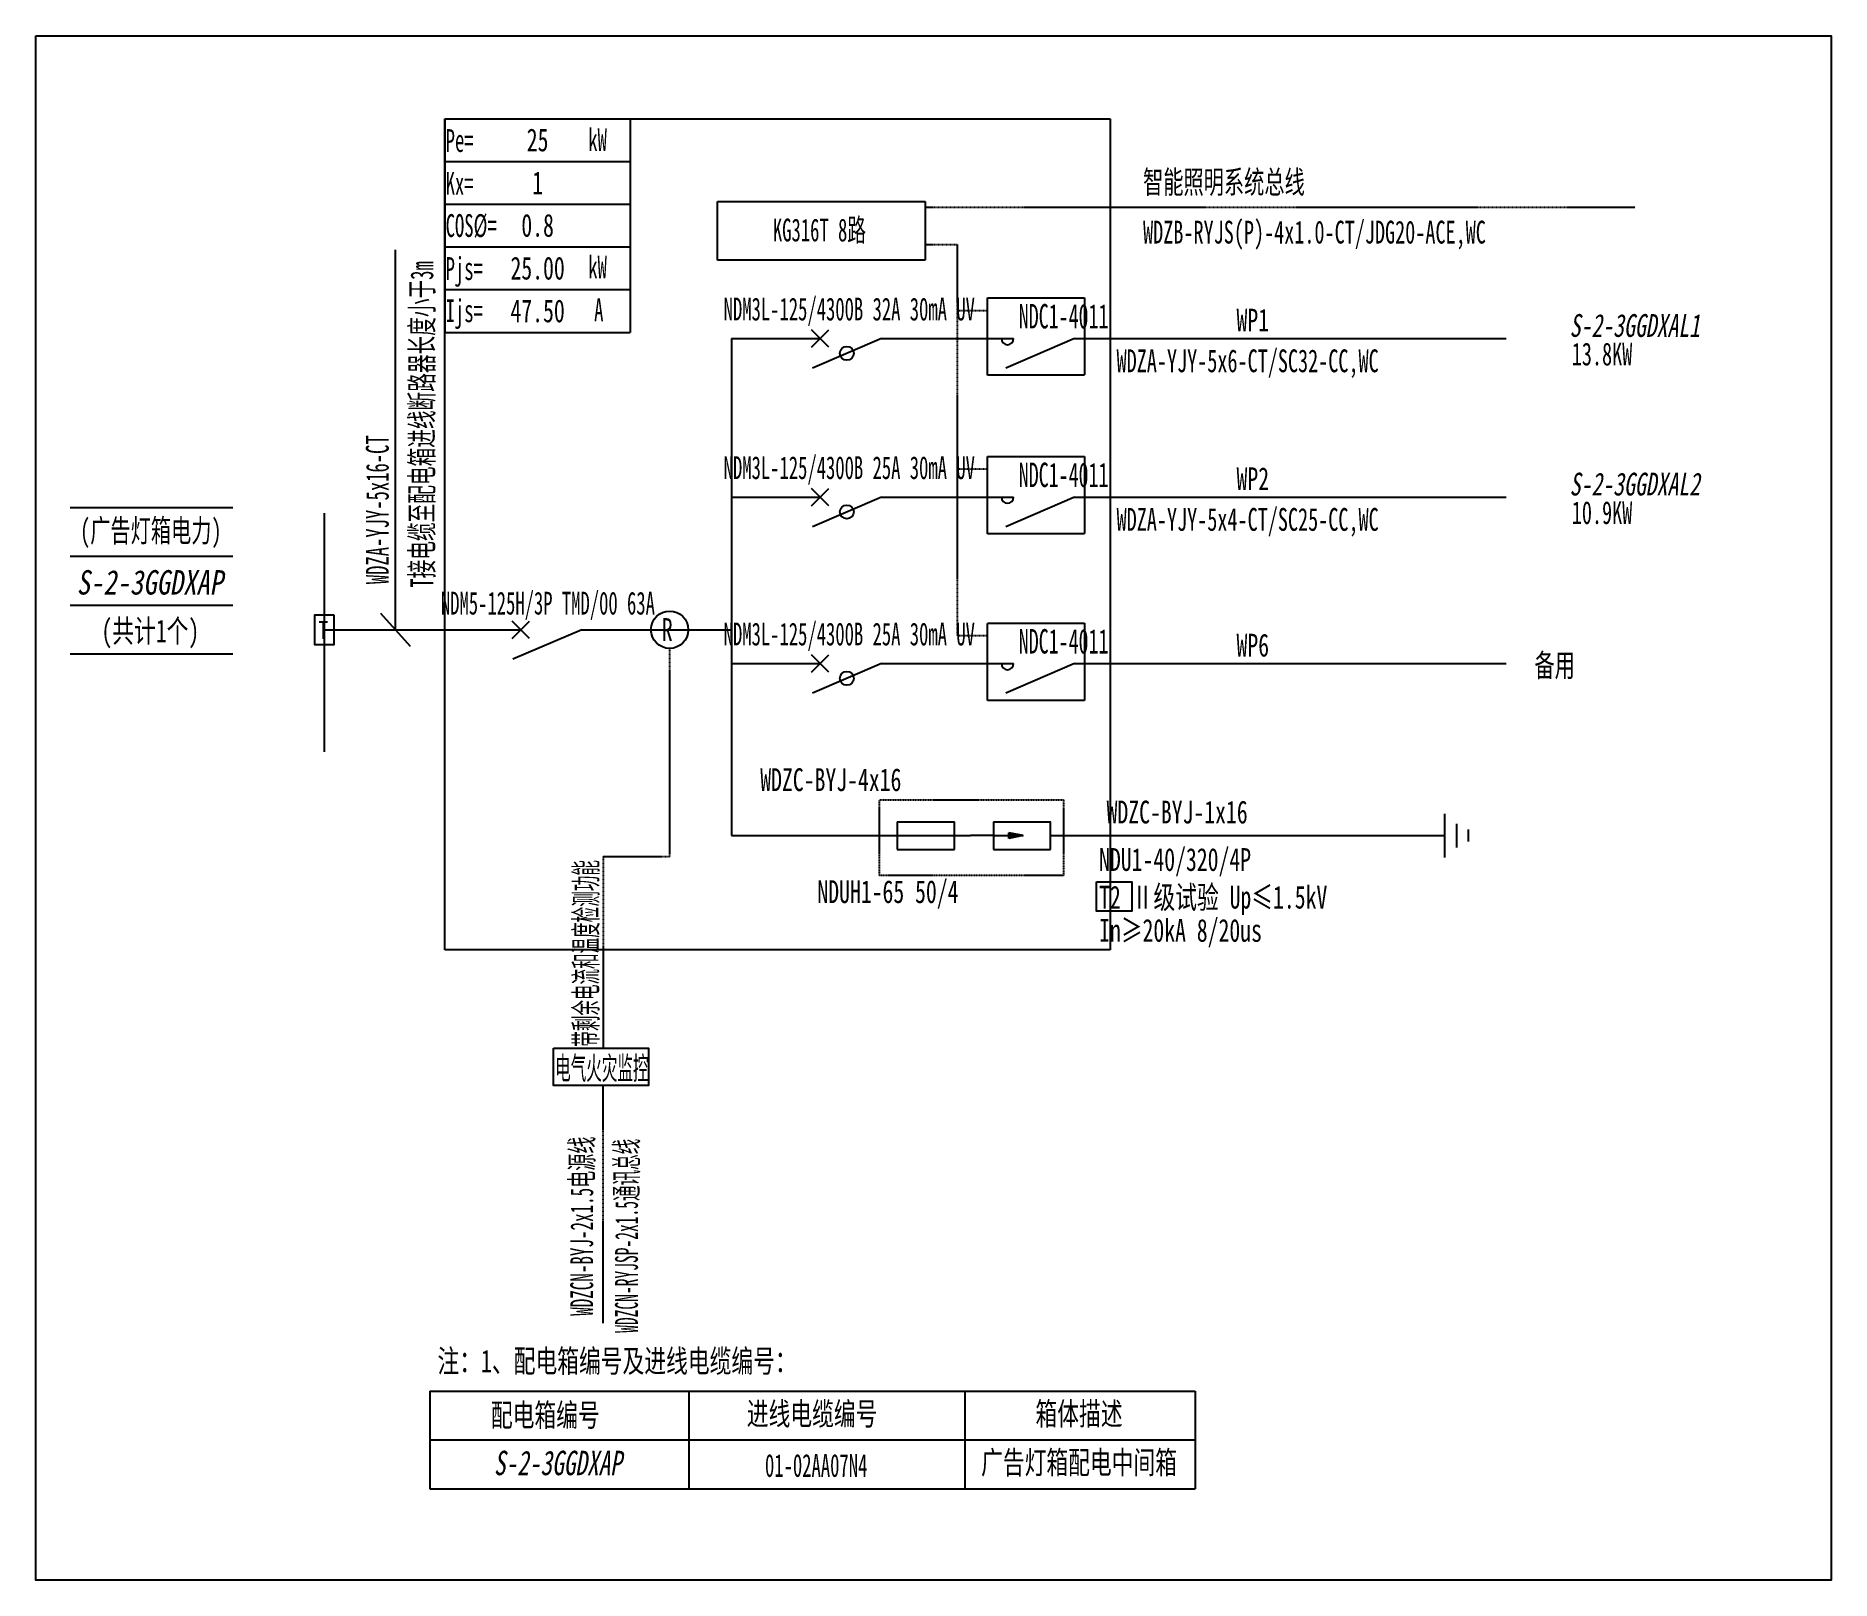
# Model space of a CAD drawing. Extents: x 376974 to 379399, y 341445 to 343530.
import ezdxf
from ezdxf.enums import TextEntityAlignment as Align

# ---------------------------------------------------------------- set-up
doc = ezdxf.new("R2010")
doc.units = 0
doc.header["$MEASUREMENT"] = 0
for name, pattern in [('DASHDOT', [1, 0.5, -0.25, 0, -0.25]), ('DASHDOT2', [0.5, 0.25, -0.125, 0, -0.125]), ('DASHDOTX2', [2, 1, -0.5, 0, -0.5]), ('DASHED', [0.75, 0.5, -0.25]), ('DASHED2', [0.375, 0.25, -0.125])]:
    doc.linetypes.add(name, pattern=pattern)
for name, color, linetype in [('D_E_Eqpm(强电设备)', 100, 'Continuous'), ('D_E_Eqpm（强电设备）', 100, 'Continuous'), ('D_E_Text(强电文字)', 51, 'Continuous'), ('D_E_Text（强电文字）', 51, 'Continuous'), ('D_E_Tray（强电普通桥架）', 51, 'Continuous'), ('D_E_Wire（强电线缆）', 10, 'Continuous'), ('D_El_Eqpm（弱电设备）', 100, 'Continuous'), ('D_El_Text（弱电文字）', 51, 'Continuous'), ('D_T_TableDim（表格尺寸）', 255, 'Continuous'), ('DQ-漏电火灾', 80, 'Continuous'), ('DQ_Eqpm', 100, 'Continuous'), ('E_E_Text（强电文字）', 51, 'Continuous'), ('系统图', 220, 'Continuous')]:
    doc.layers.add(name, color=color, linetype=linetype)
doc.styles.add('$1$电气', font='', dxfattribs={"width": 0.7})
doc.styles.add('电气', font='', dxfattribs={"width": 0.7})
doc.styles.add('电气箱', font='simhei.ttf', dxfattribs={"width": 0.8, "oblique": 10})
doc.styles.get('$1$电气').set_extended_font_data('SimSun')
doc.styles.get('电气').set_extended_font_data('SimSun')

# ---------------------------------------------------------------- blocks, each defined once
blk = doc.blocks.new('T接箱')
at = {"layer": 'DQ_Eqpm'}
blk.add_lwpolyline([(313, 172), (73, 172), (73, -188), (313, -188)], close=True, dxfattribs=at)
at = {"layer": 'DQ_Eqpm', "color": 51, "style": '电气', "width": 0.8}
blk.add_text('T', height=220, dxfattribs=at).set_placement((120, -121))

msp = doc.modelspace()

# ---------------------------------------------------------------- linework, layer by layer
at = {"linetype": 'DASHED'}
for p, q in [((377527, 343418.7, 0), (378425.2, 343418.7, 0)), ((377527, 342296.2, 0), (377527, 343418.7, 0)), ((378425.2, 343418.7, 0), (378425.2, 342296.2, 0)), ((378259.5, 343176.6, 0), (378390.9, 343176.6, 0)), ((378259.5, 343072.1, 0), (378259.5, 343176.6, 0)), ((378390.9, 343176.6, 0), (378390.9, 343072.1, 0)), ((378390.9, 343072.1, 0), (378259.5, 343072.1, 0)), ((378259.5, 342857.9, 0), (378259.5, 342962.4, 0)), ((378259.5, 342962.4, 0), (378390.9, 342962.4, 0)), ((378390.9, 342962.4, 0), (378390.9, 342857.9, 0)), ((378390.9, 342857.9, 0), (378259.5, 342857.9, 0)), ((378259.5, 342737.6, 0), (378390.9, 342737.6, 0)), ((378259.5, 342633.1, 0), (378259.5, 342737.6, 0)), ((378390.9, 342737.6, 0), (378390.9, 342633.1, 0)), ((378390.9, 342633.1, 0), (378259.5, 342633.1, 0)), ((378425.2, 342296.2, 0), (377527, 342296.2, 0))]:
    msp.add_line(p, q, dxfattribs=at)
at = {"linetype": 'DASHED2', "elevation": 0}
msp.add_lwpolyline([(378113.7, 342499), (378362.1, 342499), (378362.1, 342396.6), (378113.7, 342396.6)], close=True, dxfattribs=at)
at = {"layer": 'D_E_Eqpm(强电设备)', "color": 100}
for p, q in [((378377.4, 343121.7, 0), (378284.3, 343081.8, 0)), ((378377.4, 342907.5, 0), (378284.3, 342867.6, 0)), ((377617.7, 342716.8, 0), (377641.1, 342740.1, 0)), ((377641.1, 342716.8, 0), (377617.7, 342740.1, 0)), ((377711.9, 342728.5, 0), (377618.8, 342688.6, 0)), ((378377.4, 342682.8, 0), (378284.3, 342642.9, 0))]:
    msp.add_line(p, q, dxfattribs=at)
at = {"layer": 'D_E_Eqpm(强电设备)'}
for p, q in [((378137.9, 342469.2, 0), (378215.3, 342469.2, 0)), ((378137.9, 342469.2, 0), (378137.9, 342431.7, 0)), ((378215, 342431.7, 0), (378215, 342469.2, 0)), ((378267.8, 342469.2, 0), (378345.1, 342469.2, 0)), ((378267.8, 342469.2, 0), (378267.8, 342431.7, 0)), ((378344.9, 342431.7, 0), (378344.9, 342469.2, 0)), ((378267.8, 342450.5, 0), (378236.6, 342450.5, 0)), ((378267.8, 342450.5, 0), (378307.9, 342450.5, 0)), ((378307.9, 342450.5, 0), (378288.5, 342454.4, 0)), ((378288.5, 342446.5, 0), (378288.5, 342454.4, 0)), ((378307.9, 342450.5, 0), (378288.5, 342446.5, 0)), ((378137.9, 342431.7, 0), (378215, 342431.7, 0)), ((378267.8, 342431.7, 0), (378344.9, 342431.7, 0))]:
    msp.add_line(p, q, dxfattribs=at)
at = {"layer": 'D_E_Eqpm(强电设备)', "color": 100}
for centre in [(378286.7, 343121.7, 0), (378286.7, 342907.5, 0), (378286.7, 342682.8, 0)]:
    msp.add_arc(centre, 8.25, 180, 0, dxfattribs=at)
at = {"layer": 'D_E_Eqpm(强电设备)'}
msp.add_solid([(378288.5, 342446.5, 0), (378307.9, 342450.5, 0), (378288.5, 342454.4, 0)], dxfattribs=at)
at = {"layer": 'D_E_Eqpm（强电设备）'}
for p, q in [((377894.9, 343306.7, 0), (378175.7, 343306.7, 0)), ((377894.9, 343227.7, 0), (377894.9, 343306.7, 0)), ((378175.7, 343306.7, 0), (378175.7, 343227.7, 0)), ((378175.7, 343227.7, 0), (377894.9, 343227.7, 0)), ((378022.1, 343110.1, 0), (378045.4, 343133.4, 0)), ((378045.4, 343110.1, 0), (378022.1, 343133.4, 0)), ((378116.3, 343121.7, 0), (378023.2, 343081.8, 0)), ((378022.1, 342895.9, 0), (378045.4, 342919.2, 0)), ((378045.4, 342895.9, 0), (378022.1, 342919.2, 0)), ((378116.3, 342907.5, 0), (378023.2, 342867.6, 0)), ((378022.1, 342671.1, 0), (378045.4, 342694.4, 0)), ((378045.4, 342671.1, 0), (378022.1, 342694.4, 0)), ((378116.3, 342682.8, 0), (378023.2, 342642.9, 0))]:
    msp.add_line(p, q, dxfattribs=at)
for centre in [(378069.7, 343101.8, 0), (378069.7, 342887.6, 0), (378069.7, 342662.8, 0)]:
    msp.add_circle(centre, 9.36, dxfattribs=at)
at = {"layer": 'D_E_Text（强电文字）'}
for p, q in [((377527, 343418.7, 0), (377777.2, 343418.7, 0)), ((377527, 343418.7, 0), (377527, 343130, 0)), ((377777.2, 343418.7, 0), (377777.2, 343130, 0)), ((377527, 343361, 0), (377777.2, 343361, 0)), ((377527, 343303.2, 0), (377777.2, 343303.2, 0)), ((377460, 342728.5, 0), (377460, 343241.7, 0)), ((377527, 343245.5, 0), (377777.2, 343245.5, 0)), ((377527, 343187.8, 0), (377777.2, 343187.8, 0)), ((377527, 343130, 0), (377777.2, 343130, 0)), ((377439.9, 342750.8, 0), (377480.1, 342706.1, 0))]:
    msp.add_line(p, q, dxfattribs=at)
at = {"layer": 'D_E_Text（强电文字）', "elevation": 0}
msp.add_lwpolyline([(378407, 342388), (378454.8, 342388), (378454.8, 342348.6), (378407, 342348.6)], close=True, dxfattribs=at)
at = {"layer": 'D_E_Wire（强电线缆）', "linetype": 'DASHDOT2'}
for p, q in [((378175.7, 343299.3, 0), (379134.6, 343299.3, 0)), ((378175.7, 343249, 0), (378218.5, 343249, 0)), ((378218.5, 343249, 0), (378218.5, 342720.4, 0)), ((378259.5, 343159.4, 0), (378218.5, 343159.4, 0)), ((378259.5, 342945.2, 0), (378218.5, 342945.2, 0)), ((378259.5, 342720.4, 0), (378218.5, 342720.4, 0))]:
    msp.add_line(p, q, dxfattribs=at)
at = {"layer": 'D_E_Wire（强电线缆）'}
for p, q in [((377914, 343121.7, 0), (378033.8, 343121.7, 0)), ((377914, 343121.7, 0), (377914, 342450.5, 0)), ((378116.3, 343121.7, 0), (378294.9, 343121.7, 0)), ((378377.4, 343121.7, 0), (378960.2, 343121.7, 0)), ((377914, 342907.5, 0), (378033.8, 342907.5, 0)), ((378116.3, 342907.5, 0), (378294.9, 342907.5, 0)), ((378377.4, 342907.5, 0), (378960.2, 342907.5, 0)), ((377364.1, 342563.4, 0), (377364.1, 342885.8, 0)), ((377364.1, 342728.5, 0), (377629.4, 342728.5, 0)), ((377711.9, 342728.5, 0), (377914, 342728.5, 0)), ((377914, 342682.8, 0), (378033.8, 342682.8, 0)), ((378116.3, 342682.8, 0), (378294.9, 342682.8, 0)), ((378377.4, 342682.8, 0), (378960.2, 342682.8, 0)), ((378877.4, 342421.1, 0), (378877.4, 342479.9, 0)), ((378893.4, 342434.5, 0), (378893.4, 342466.5, 0)), ((377914, 342450.5, 0), (378236.6, 342450.5, 0)), ((378344.9, 342450.5, 0), (378877.4, 342450.5, 0)), ((378909.4, 342442.4, 0), (378909.4, 342458.5, 0))]:
    msp.add_line(p, q, dxfattribs=at)
at = {"layer": 'D_El_Eqpm（弱电设备）', "color": 3}
msp.add_line((377801.8, 342113.1, 0), (377673.4, 342113.1, 0), dxfattribs=at)
at = {"layer": 'D_El_Eqpm（弱电设备）', "color": 3, "elevation": 0}
msp.add_lwpolyline([(377673.4, 342163.5), (377801.8, 342163.5), (377801.8, 342113.1), (377673.4, 342113.1)], close=True, dxfattribs=at)
at = {"layer": 'D_T_TableDim（表格尺寸）', "color": 255}
for p, q in [((377020.6, 342893.8, 0), (377240.5, 342893.8, 0)), ((377020.6, 342827.8, 0), (377240.5, 342827.8, 0)), ((377020.6, 342761.8, 0), (377240.5, 342761.8, 0)), ((377020.6, 342695.8, 0), (377240.5, 342695.8, 0))]:
    msp.add_line(p, q, dxfattribs=at)
at = {"layer": 'D_T_TableDim（表格尺寸）', "ltscale": 3.5}
for p, q in [((377506.6, 341700.2, 0), (378540.2, 341700.2, 0)), ((377506.6, 341700.2, 0), (377506.6, 341568.3, 0)), ((377856.1, 341700.2, 0), (377856.1, 341568.3, 0)), ((378229.2, 341700.2, 0), (378229.2, 341568.3, 0)), ((378540.2, 341700.2, 0), (378540.2, 341568.3, 0)), ((377506.6, 341634.3, 0), (378540.2, 341634.3, 0)), ((377506.6, 341634.3, 0), (378540.2, 341634.3, 0)), ((377856.1, 341634.3, 0), (377856.1, 341568.3, 0)), ((378229.2, 341634.3, 0), (378229.2, 341568.3, 0)), ((377506.6, 341568.3, 0), (378540.2, 341568.3, 0))]:
    msp.add_line(p, q, dxfattribs=at)
at = {"layer": 'DQ-漏电火灾', "linetype": 'DASHDOT', "ltscale": 0.5}
for p, q in [((377830.4, 342703.3, 0), (377830.4, 342422.2, 0)), ((377740.4, 342422.2, 0), (377740.4, 342163.5, 0)), ((377740.4, 342422.2, 0), (377830.4, 342422.2, 0)), ((377740.4, 341791.8, 0), (377740.4, 342113.1, 0))]:
    msp.add_line(p, q, dxfattribs=at)
at = {"layer": 'DQ-漏电火灾', "color": 3}
msp.add_circle((377830.4, 342728.5, 0), 25.2, dxfattribs=at)
at = {"layer": '系统图', "ltscale": 9973.992009}
msp.add_lwpolyline([(376974.5, 343530.5), (379399, 343530.5), (379399, 341445), (376974.5, 341445)], close=True, dxfattribs=at)

# ---------------------------------------------------------------- block references
at = {"layer": 'D_E_Eqpm（强电设备）', "xscale": 0.1099697433545844, "yscale": 0.1099697433545844, "zscale": 0.1099697433545844}
msp.add_blockref('T接箱', (377342.9, 342729.4, 0), dxfattribs=at)

# ---------------------------------------------------------------- texts
at = {"layer": 'D_E_Text(强电文字)', "color": 51, "style": '电气', "width": 0.6}
for p in [(378301.9, 343135.4, 0), (378301.9, 342921.2, 0), (378301.9, 342696.4, 0)]:
    msp.add_text('NDC1-4011', height=32.99, dxfattribs=at).set_placement(p)
at = {"layer": 'D_E_Text(强电文字)', "style": '电气', "width": 0.7}
for s, p in [('WDZC-BYJ-4x16', (377952.8, 342510.6, 0)), ('WDZC-BYJ-1x16', (378420.5, 342466.9, 0)), ('T2 Ⅱ级试验 Up≤1.5kV ', (378410.4, 342351.9, 0)), ('In≥20kA 8/20us', (378410.4, 342307.1, 0))]:
    msp.add_text(s, height=30.792, dxfattribs=at).set_placement(p)
at = {"layer": 'D_E_Text(强电文字)', "color": 51, "true_color": 0xffff7f, "style": '电气', "width": 0.7}
msp.add_text('NDU1-40/320/4P', height=30.792, dxfattribs=at).set_placement((378410.4, 342402.8, 0))
at = {"layer": 'D_E_Text（强电文字）', "linetype": 'Continuous', "style": '电气', "width": 0.6}
for s, height, p in [('kW', 30.79, (377720.5, 343374.9, 0)), ('Pe=', 30.79, (377527.9, 343373.8, 0)), ('Kx=', 30.79, (377527.9, 343315.9, 0)), ('COS%%C=', 30.79, (377527.9, 343259, 0)), ('Pjs=', 30.79, (377527.9, 343200.9, 0)), ('kW', 30.79, (377720.5, 343202.9, 0)), ('Ijs=', 30.79, (377527.9, 343143.9, 0)), ('A', 30.8, (377728.4, 343145.1, 0))]:
    msp.add_text(s, height=height, dxfattribs=at).set_placement(p)
at = {"layer": 'D_E_Text（强电文字）'}
for s, height, style, width, p in [('智能照明系统总线', 30.79, '电气', 0.65, (378469.8, 343317.8, 0)), ('WDZB-RYJS(P)-4x1.0-CT/JDG20-ACE,WC', 30.792, '电气', 0.65, (378469.8, 343250.1, 0)), ('WP1', 30.79, '电气', 0.7, (378596, 343131.3, 0)), ('13.8KW', 30.79, '$1$电气', 0.65, (379048.8, 343085.5, 0)), ('WDZA-YJY-5x6-CT/SC32-CC,WC', 30.792, '电气', 0.65, (378434, 343076.3, 0)), ('WP2', 30.79, '电气', 0.7, (378596, 342917.1, 0)), ('10.9KW', 30.79, '$1$电气', 0.65, (379048.8, 342871.3, 0)), ('WDZA-YJY-5x4-CT/SC25-CC,WC', 30.792, '电气', 0.65, (378434, 342862.1, 0)), ('WP6', 30.79, '电气', 0.7, (378596, 342692.3, 0)), ('备用', 30.79, '$1$电气', 0.65, (378998.4, 342665.1, 0)), ('注：1、配电箱编号及进线电缆编号：', 30.792, '电气', 0.7, (377516.9, 341725.5, 0))]:
    msp.add_text(s, height=height, dxfattribs=dict(at, style=style, width=width)).set_placement(p)
for s, height, style, width, p in [('KG316T 8路', 30.79, '电气', 0.6, (378032.7, 343269, 0)), ('NDM3L-125/4300B 32A 30mA UV', 30.792, '电气', 0.6, (378073, 343159.1, 0)), ('NDM3L-125/4300B 25A 30mA UV', 30.792, '电气', 0.6, (378073, 342944.9, 0)), ('(广告灯箱电力)', 30.79, '$1$电气', 0.65, (377129.7, 342860.6, 0)), ('NDM5-125H/3P TMD/00 63A', 30.792, '电气', 0.6, (377666, 342761.9, 0)), ('NDM3L-125/4300B 25A 30mA UV', 30.792, '电气', 0.6, (378073, 342720.2, 0)), ('电气火灾监控', 30.79, '电气', 0.5, (377738.8, 342137.2, 0)), ('配电箱编号', 30.79, '电气', 0.7, (377662.5, 341668.6, 0)), ('进线电缆编号', 30.79, '电气', 0.7, (378022.8, 341670.3, 0)), ('箱体描述', 30.79, '电气', 0.7, (378383.3, 341670.3, 0)), ('01-02AA07N4', 30.792, '电气', 0.6, (378028.3, 341599.6, 0)), ('广告灯箱配电中间箱', 30.79, '电气', 0.7, (378383.3, 341604.3, 0))]:
    msp.add_text(s, height=height, dxfattribs=dict(at, style=style, width=width)).set_placement(p, align=Align.MIDDLE)
at = {"layer": 'D_E_Text（强电文字）', "style": '电气', "width": 0.6}
for s, p in [('T接电缆至配电箱进线断路器长度小于3m', (377511.1, 342785.3, 0)), ('WDZA-YJY-5x16-CT', (377451, 342790, 0))]:
    msp.add_text(s, height=30.792, rotation=90, dxfattribs=at).set_placement(p)
at = {"layer": 'D_E_Text（强电文字）', "style": '$1$电气', "width": 0.7}
msp.add_text('(共计1个)', height=30.79, dxfattribs=at).set_placement((377129, 342711.5, 0), align=Align.CENTER)
at = {"layer": 'D_E_Text（强电文字）', "color": 51, "true_color": 0xffff7f, "style": '电气', "width": 0.7}
msp.add_text('NDUH1-65 50/4', height=30.792, dxfattribs=at).set_placement((378029.9, 342359.4, 0))
at = {"layer": 'D_E_Text（强电文字）', "style": '电气箱', "oblique": 10, "width": 0.7}
msp.add_text('S-2-3GGDXAP', height=32.991, dxfattribs=at).set_placement((377679.4, 341603.2, 0), align=Align.MIDDLE)
at = {"layer": 'D_E_Text（强电文字）', "width": 250.158, "attachment_point": 5, "style": '电气'}
for s, insert, char_height in [('25', (377652.1, 343389.8, 0), 30.79), ('1', (377652.1, 343332.1, 0), 30.8), ('0.8', (377652.1, 343274.4, 0), 30.79), ('{\\C200;25.00}', (377652.1, 343216.6, 0), 30.792), ('{\\C200;47.50}', (377652.1, 343158.9, 0), 30.792)]:
    msp.add_mtext(s, dxfattribs=dict(at, insert=insert, char_height=char_height))
at = {"layer": 'D_E_Tray（强电普通桥架）', "linetype": 'DASHDOTX2', "style": '电气箱', "oblique": 10, "width": 0.7}
for s, p in [('S-2-3GGDXAL1', (379045.9, 343124, 0)), ('S-2-3GGDXAL2', (379045.9, 342909.8, 0))]:
    msp.add_text(s, height=30.792, dxfattribs=at).set_placement(p)
at = {"layer": 'D_El_Text（弱电文字）', "color": 1, "style": '电气', "width": 0.5}
msp.add_text('带剩余电流和温度检测功能', height=30.792, rotation=90, dxfattribs=at).set_placement((377732.6, 342165.4, 0))
at = {"layer": 'D_El_Text（弱电文字）', "style": '电气'}
for s, width, p in [('WDZCN-BYJ-2x1.5电源线', 0.55, (377727.1, 341801.9, 0)), ('WDZCN-RYJSP-2x1.5通讯总线', 0.5, (377787.5, 341778.9, 0))]:
    msp.add_text(s, height=30.792, rotation=90, dxfattribs=dict(at, width=width)).set_placement(p)
at = {"layer": 'DQ-漏电火灾', "color": 50, "style": '电气', "width": 0.7}
msp.add_text('R', height=30.8, dxfattribs=at).set_placement((377819.8, 342713.4, 0))
at = {"layer": 'E_E_Text（强电文字）', "linetype": 'Continuous', "style": '电气箱', "oblique": 10, "width": 0.8}
msp.add_text('S-2-3GGDXAP', height=32.991, dxfattribs=at).set_placement((377128.4, 342792.5, 0), align=Align.MIDDLE)

doc.saveas('drawing.dxf')
